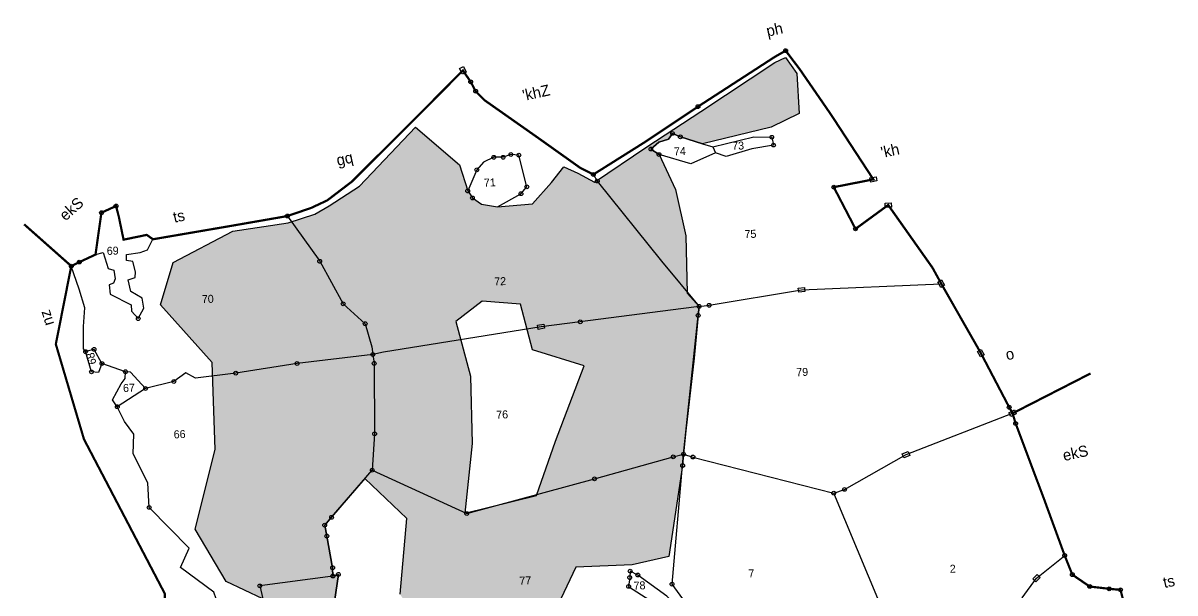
# Model space of a CAD drawing. Header units: metres. Extents: x 323262 to 326258, y 1818106 to 1821296.
# Drawn here: x 323275 to 325428, y 1820171 to 1821236 of the extents above; entities that cross this region are included whole.
import ezdxf

# ---------------------------------------------------------------- set-up
doc = ezdxf.new("R2010")
doc.units = ezdxf.units.M
doc.header["$LTSCALE"] = 0.25
doc.linetypes.add('DASHDOT', pattern=[1, 0.5, -0.25, 0, -0.25])
doc.linetypes.add('DIVIDE', pattern=[31.75, 12.7, -6.35, 0, -6.35, 0, -6.35])
for name, color, linetype in [('POLY_HATCH', 12, 'Continuous'), ('POLY_PARCEL', 6, 'Continuous'), ('POLY_WATER', 4, 'Continuous'), ('SYM_STONE', 1, 'Continuous'), ('TEXT_MAPOUT', 7, 'Continuous'), ('TEXT_PARCEL', 7, 'Continuous'), ('V_BOUND_LINE', 7, 'Continuous'), ('V_BOUND_STREAM_LINE', 7, 'DASHDOT'), ('V_DIVIDE_LINE', 7, 'DIVIDE')]:
    doc.layers.add(name, color=color, linetype=linetype)
doc.styles.add('TEXT _PARCEL', font='', dxfattribs={"height": 0.25})
doc.styles.add('TEXT_MAP', font='', dxfattribs={"height": 0.5})
doc.styles.get('TEXT _PARCEL').set_extended_font_data('Kruti Dev 050')
doc.styles.get('TEXT_MAP').set_extended_font_data('Kruti Dev 050')

# ---------------------------------------------------------------- blocks, each defined once
blk = doc.blocks.new('STONE')
blk.add_circle((0, 0), 0.0851)
blk = doc.blocks.new('STONESQUARE')
blk.add_lwpolyline([(-0.7, 0.48), (0.7, 0.48), (0.7, -0.48), (-0.7, -0.48)], close=True)
blk = doc.blocks.new('WADV')
at = {"layer": 'POLY_HATCH'}
h = blk.add_hatch(dxfattribs=at)
h.set_pattern_fill('ZIGZAG', color=256, style=0)
h.set_pattern_definition([(0, (0, 0), (3.175, 3.175), [3.175, -3.175]), (90, (3.175, 0), (-3.175, 3.175), [3.175, -3.175])])
h.paths.add_polyline_path([(276.66, 444.88), (270.57, 440.57), (273.36, 428.15), (273.11, 412.94), (270.85, 397.37), (287.11, 400.68), (291.89, 412.69), (298.99, 429.42), (287.57, 433.47), (285.29, 443.87)], flags=16)
h.paths.add_polyline_path([(410.04, 233.03), (409.16, 230.35), (407.76, 224.16), (406.31, 220.25), (402.49, 220.43), (391.12, 225.71), (388.23, 225.55), (387.2, 217.87), (383.09, 217.2), (380.38, 215.57), (371.01, 208.33), (370.45, 197.83), (369.94, 196.38), (368.02, 195.82), (363.98, 197.55), (358.62, 197.97), (352.14, 200.16), (346.99, 204.04), (339.2, 204.08), (334.77, 204.78), (328.55, 211.24), (328.13, 214.04), (328.78, 218.06), (323.75, 219.83), (321.88, 222.11), (320.89, 223.99), (320.15, 227.53), (319.26, 229.37), (317.12, 233.43), (313.14, 240.05), (311.8, 240.05), (308.26, 241.61), (303.09, 248.09), (300.65, 248.6), (301.17, 257.68), (292.87, 262.51), (291.08, 264.14), (291.01, 271.06), (291.17, 272.7), (292.29, 275.07), (293.44, 278.94), (294.93, 282.26), (294.9, 284.68), (291.06, 278.53), (274.82, 270.06), (252.82, 266.15), (242.05, 272.71), (240.51, 290.45), (230, 310.36), (236.71, 322.66), (229.98, 345.64), (217.26, 352.76), (219.34, 369.19), (224.6, 379.95), (216.52, 384.21), (210.09, 396.23), (215.27, 413.97), (215.4, 433.59), (204.34, 447.04), (207.56, 456.4), (221.28, 462.93), (233.76, 464.25), (239.89, 466), (243.18, 467.75), (250.19, 471.9), (263.33, 484.59), (272.81, 475.78), (274.44, 469.79), (275.44, 468.17), (277.45, 466.7), (281.01, 465.93), (288.9, 466.28), (293.37, 470.89), (296.26, 474.35), (299.33, 472.82), (303.05, 470.63), (315.11, 478.09), (327.61, 485.55), (344.69, 495.83), (347.1, 496.92), (349.51, 493.2), (349.67, 484.16), (343.24, 481.37), (327.68, 478.23), (322.74, 480), (321.03, 480.85), (320.03, 479.62), (317.87, 479), (316.01, 477.53), (317.79, 476.22), (321.14, 468.24), (323.1, 457.68), (322.86, 444.82), (325.41, 441.7), (325.1, 439.69), (323.78, 430.13), (321.3, 413.85), (320.54, 408.57), (320.23, 406.03), (316.3, 385.75), (307.98, 384.18), (295.28, 384.18), (286.57, 367.53), (272.16, 362.79), (264.33, 365.3), (255.52, 379.69), (257.73, 396.67), (248.64, 406.1), (240.83, 397.64), (239.21, 395.95), (239.59, 393.48), (240.6, 386.3), (240.6, 384.43), (241.84, 384.74), (240.3, 376.69), (240.61, 375.37), (246.57, 359.55), (247.61, 358.72), (248.61, 356.54), (249.47, 353.32), (251.43, 349.12), (252.98, 344.27), (255.94, 336.48), (256.84, 333.89), (258.16, 332.98), (261.39, 330.71), (261.89, 318.57), (262.72, 305.05), (262.81, 301.29), (262.72, 298.57), (265.26, 299.93), (276.82, 306.35), (284.68, 309.07), (290.16, 310.81), (294.02, 310.35), (296.47, 309.63), (301.55, 323.23), (306.44, 336.36), (311.76, 332.65), (317.63, 328.53), (322.39, 315.96), (320.15, 306.84), (321.63, 297.83), (321.79, 291.93), (323.57, 291.39), (322.33, 286.21), (321.4, 280.89), (321.64, 279.42), (322.95, 278.88), (322.25, 277.72), (322.1, 273.94), (320.55, 273.56), (320.87, 269.4), (318.94, 262.76), (317.85, 260.99), (322.18, 254.89), (325.74, 258.44), (334.55, 259.29), (335.08, 254.08), (331.29, 249.29), (331.06, 243.89), (337.58, 236.21), (341.36, 226.56), (342.29, 224.84), (345.38, 220.67), (356.78, 218.37), (369.15, 223.77), (375.18, 229.82), (380.98, 241.2), (377.97, 243.37), (376.5, 252.4), (377.66, 258.28), (378.82, 259.67), (386.69, 265.07), (388.13, 263.68), (385.57, 256.37), (385.82, 254.37), (390.12, 249.54), (392.64, 245.36), (394.83, 241.73), (396.63, 239.74), (401.83, 236.81), (407.56, 233.07)])
for points in [[(224.6, 379.95), (216.52, 384.21), (210.09, 396.23), (215.27, 413.97), (215.4, 433.59), (204.34, 447.04), (207.56, 456.4), (221.28, 462.93), (233.76, 464.25), (239.89, 466), (243.18, 467.75), (250.19, 471.9), (263.33, 484.59), (272.81, 475.78), (274.44, 469.79), (275.44, 468.17), (277.45, 466.7), (281.01, 465.93), (288.9, 466.28), (293.37, 470.89), (296.26, 474.35), (299.33, 472.82), (303.05, 470.63), (315.11, 478.09), (327.61, 485.55), (344.69, 495.83), (347.1, 496.92), (349.51, 493.2), (349.67, 484.16), (343.24, 481.37), (327.68, 478.23), (322.74, 480), (321.03, 480.85), (320.03, 479.62), (317.87, 479), (316.01, 477.53), (317.79, 476.22), (321.14, 468.24), (323.1, 457.68), (322.86, 444.82), (325.41, 441.7), (325.1, 439.69), (323.78, 430.13), (321.3, 413.85), (320.54, 408.57), (320.23, 406.03), (316.3, 385.75), (307.98, 384.18), (295.28, 384.18), (286.57, 367.53)], [(255.52, 379.69), (257.73, 396.67), (248.64, 406.1), (240.83, 397.64), (239.21, 395.95), (239.59, 393.48), (240.6, 386.3), (240.6, 384.43), (241.84, 384.74), (240.3, 376.69)]]:
    blk.add_lwpolyline(points, dxfattribs=at)
blk.add_lwpolyline([(276.66, 444.88), (270.57, 440.57), (273.36, 428.15), (273.11, 412.94), (270.85, 397.37), (287.11, 400.68), (291.89, 412.69), (298.99, 429.42), (287.57, 433.47), (285.29, 443.87)], close=True, dxfattribs=at)
at = {"layer": 'POLY_PARCEL'}
for points in [[(330.46, 476.06), (324.82, 473.83), (317.79, 476.22), (316.01, 477.53), (317.87, 479), (320.03, 479.62), (321.03, 480.85), (322.74, 480), (327.68, 478.23), (329.92, 477.45)], [(329.92, 477.45), (339.27, 479.31), (343.29, 479.08), (343.6, 477.3), (338.73, 476.68), (332.86, 475.14), (330.46, 476.06)], [(329.92, 477.45), (330.46, 476.06)], [(302.85, 472.35), (303.67, 470.82), (303.67, 470.82), (317.37, 452.23), (325.41, 441.7), (325.41, 441.7)], [(233.67, 465.81), (240.52, 455.34), (245.4, 445.56), (250.18, 440.88), (251.43, 435.61), (251.6, 433.89)], [(190.18, 458.91), (191.93, 459.34), (192.94, 455.64), (194.17, 455.25), (194.41, 453.25), (193.94, 452.32), (193.01, 452.01), (193.09, 449.85), (197.73, 447.3), (197.73, 445.89), (199.2, 444.12), (200.59, 446.44), (200.28, 448.67), (197.81, 450.29), (197.27, 452.92), (198.89, 453.38), (199.04, 454.69), (198.5, 457.01), (197.11, 457.32), (197.19, 458.63), (200.28, 458.94), (201.9, 459.48), (203.25, 461.83)], [(325.41, 441.7), (327.66, 441.86), (348.6, 444.49), (348.6, 444.49), (380.04, 444.58)], [(325.41, 441.7), (321.23, 441.31), (298.55, 439.31), (289.67, 438.58), (289.67, 438.58), (254, 434.28), (251.6, 433.89)], [(320.54, 408.57), (320.54, 408.57), (325.1, 439.69), (325.1, 439.69), (325.41, 441.7)], [(190.63, 434.34), (188.99, 437.61), (187.06, 437.17)], [(251.6, 433.89), (234.49, 432.56), (220.61, 430.95), (211.49, 430.18), (209.41, 431.49), (206.63, 429.64), (200.21, 428.32)], [(251.6, 433.89), (251.83, 431.88), (251.28, 416.02), (250.41, 407.88)], [(200.21, 428.32), (196.97, 432.18), (195.84, 432.3)], [(200.21, 428.32), (193.68, 424.49)], [(353.93, 398.44), (356.39, 399.19), (370.54, 406.45), (394.87, 414.78), (394.87, 414.78)], [(240.6, 384.43), (240.6, 386.3), (239.59, 393.48), (239.21, 395.95), (240.83, 397.64), (250.41, 407.88), (250.41, 407.88), (250.41, 407.88)], [(250.41, 407.88), (250.41, 407.88), (271.24, 397.24), (271.24, 397.24), (300.28, 403.87), (300.28, 403.87), (318.2, 408.11), (318.2, 408.11), (320.54, 408.57)], [(325.83, 352.5), (328.51, 354.02), (327.81, 356.18), (327.97, 358.03), (328.66, 361.66), (316.75, 379.46), (316.75, 379.46), (316.75, 379.46), (320.23, 406.03), (320.23, 406.03), (320.54, 408.57)], [(320.54, 408.57), (322.62, 407.88), (322.62, 407.88), (353.93, 398.44), (353.93, 398.44)], [(373.08, 346.81), (372.32, 348.36), (372.32, 348.36), (365.82, 366.46), (353.93, 398.44), (353.93, 398.44)], [(240.6, 384.43), (224.06, 382.88), (224.6, 379.95), (217.32, 377.62), (216.29, 376.58)], [(240.61, 375.37), (240.3, 376.69), (241.84, 384.74)], [(241.84, 384.74), (240.6, 384.43)], [(390.9, 349.91), (389.73, 356.96), (391.05, 364.99), (395.37, 373.17), (398.72, 377.47), (405.28, 382.31)]]:
    blk.add_lwpolyline(points, dxfattribs=at)
for points in [[(276.7, 474.47), (274.44, 469.79), (275.44, 468.17), (277.45, 466.7), (281.01, 465.93), (286.39, 468.68), (287.76, 470.18), (286.28, 477.37), (286.28, 477.37), (284.49, 477.59), (282.71, 477.05), (280.62, 477.12), (278.23, 476.12)], [(315.47, 376.83), (309.15, 381.84), (307.47, 382.79), (307.29, 381.34), (306.98, 379.36), (315.25, 373.53), (315.25, 373.53), (316.19, 375.39), (316.01, 376.29)]]:
    blk.add_lwpolyline(points, close=True, dxfattribs=at)
at = {"layer": 'POLY_WATER'}
blk.add_lwpolyline([(214.11, 380.36), (213.71, 381.9), (206.41, 387.72), (208.52, 392.02), (199.92, 401.55), (199.84, 407.06), (196.84, 413.78), (197.16, 418.17), (195.14, 421.09), (193.68, 424.49), (192.68, 426.07), (194.79, 429.63), (195.68, 430.77), (195.84, 432.3), (190.63, 434.34), (189.74, 432.4), (188.2, 432.56), (187.06, 437.17), (186.65, 437.82), (186.82, 442.84), (187.31, 447.05), (186.17, 451.29), (184.63, 456.55)], dxfattribs=at)
at = {"layer": 'V_BOUND_LINE'}
blk.add_lwpolyline([(184.63, 456.55, 0.5, 0.5, 0), (186.48, 457.37, 0.5, 0.5, 0), (190.18, 458.91, 0.5, 0.5, 0), (191.9, 468.28, 0.5, 0.5, 0), (195.25, 469.65, 0.5, 0.5, 0), (195.77, 467.25, 0.5, 0.5, 0), (196.63, 462.01, 0.5, 0.5, 0), (201.88, 462.87, 0.5, 0.5, 0), (203.25, 461.83, 0.5, 0.5, 0), (220.54, 464.07, 0.5, 0.5, 0), (233.67, 465.81, 0.5, 0.5, 0), (239.08, 467.42, 0.5, 0.5, 0), (242.78, 468.97, 0.5, 0.5, 0), (248.55, 473.01, 0.5, 0.5, 0), (265.94, 489.02, 0.5, 0.5, 0), (274.48, 496.96, 0.5, 0.5, 0), (276.12, 494.3, 0.5, 0.5, 0), (277.15, 492.15, 0.5, 0.5, 0), (279.13, 490, 0.5, 0.5, 0), (290.78, 481.07, 0.5, 0.5, 0), (299.92, 473.98, 0.5, 0.5, 0), (302.85, 472.35, 0.5, 0.5, 0), (314.38, 478.96, 0.5, 0.5, 0), (326.98, 486.64, 0.5, 0.5, 0), (344.7, 497.12, 0.5, 0.5, 0), (347.21, 498.42, 0.5, 0.5, 0), (350.2, 494.12, 0.5, 0.5, 0), (356.88, 483.52, 0.5, 0.5, 0), (365.74, 468.66, 0.5, 0.5, 0), (356.77, 467.28, 0.5, 0.5, 0), (361.27, 457.69, 0.5, 0.5, 0), (368.84, 462.76, 0.5, 0.5, 0), (378.22, 448.24, 0.5, 0.5, 0), (380.04, 444.58, 0.5, 0.5, 0), (388.3, 428.6, 0.5, 0.5, 0), (394.18, 416.15, 0.5, 0.5, 0), (394.87, 414.78, 0.5, 0.5, 0), (395.47, 412.46, 0.5, 0.5, 0), (401.15, 395.22, 0.5, 0.5, 0), (405.28, 382.31, 0.5, 0.5, 0), (406.83, 377.92, 0.5, 0.5, 0), (410.62, 375.09, 0.5, 0.5, 0), (415.01, 374.4, 0.5, 0.5, 0), (417.5, 374.06, 0.5, 0.5, 0), (417.93, 372.17, 0.5, 0.5, 0)], format="xyseb", dxfattribs=at)
at = {"layer": 'V_BOUND_STREAM_LINE', "ltscale": 10, "const_width": 0.5}
blk.add_lwpolyline([(201.51, 358.06), (202.65, 381.98), (185.89, 417.49), (180.44, 439.12), (184.63, 456.55)], dxfattribs=at)
at = {"layer": 'V_DIVIDE_LINE'}
for points in [[(184.63, 456.55, 0.5, 0.5, 0), (174.42, 466.38, 0.5, 0.5, 0)], [(394.87, 414.78, 0.5, 0.5, 0), (395.69, 415.13, 0.5, 0.5, 0), (412.77, 423.01, 0.5, 0.5, 0)]]:
    blk.add_lwpolyline(points, format="xyseb", dxfattribs=at)
at = {"layer": 'SYM_STONE'}
for p, rotation in [((274.48, 496.96), 115.8253339871689), ((365.74, 468.66), 188.7188693354041), ((348.6, 444.49), 183.70452003087), ((380.04, 444.58), 297.3276618786716), ((289.67, 438.58), 187.7350063359623), ((388.3, 428.6), 295.2909326193766), ((394.87, 414.78), 24.55390695391401), ((370.54, 406.45), 18.9047024483181), ((398.72, 377.47), 43.32677227733934)]:
    blk.add_blockref('STONESQUARE', p, dxfattribs=dict(at, rotation=rotation))
at = {"layer": 'SYM_STONE', "xscale": 5, "yscale": 5, "zscale": 5}
for p in [(347.21, 498.42), (276.12, 494.3), (277.15, 492.15), (326.98, 486.64), (321.03, 480.85), (322.74, 480), (343.29, 479.08), (280.62, 477.12), (282.71, 477.05), (284.49, 477.59), (286.28, 477.37), (316.01, 477.53), (343.6, 477.3), (276.7, 474.47), (317.79, 476.22), (302.85, 472.35), (195.25, 469.65), (274.44, 469.79), (286.39, 468.68), (287.76, 470.18), (303.67, 470.82), (191.9, 468.28), (275.44, 468.17), (356.77, 467.28), (233.67, 465.81), (184.63, 456.55), (186.48, 457.37), (361.27, 457.69), (240.52, 455.34), (245.4, 445.56), (199.2, 444.12), (250.18, 440.88), (325.41, 441.7), (327.66, 441.86), (188.99, 437.61), (298.55, 439.31), (325.1, 439.69), (187.06, 437.17), (188.2, 432.56), (190.63, 434.34), (234.49, 432.56), (251.6, 433.89), (195.84, 432.3), (220.61, 430.95), (251.83, 431.88), (200.21, 428.32), (206.63, 429.64), (193.68, 424.49), (251.28, 416.02), (394.18, 416.15), (395.47, 412.46), (250.41, 407.88), (318.2, 408.11), (320.54, 408.57), (322.62, 407.88), (320.23, 406.03), (199.92, 401.55), (300.28, 403.87), (356.39, 399.19), (240.83, 397.64), (271.24, 397.24), (353.93, 398.44), (239.21, 395.95), (239.59, 393.48), (240.6, 386.3), (240.6, 384.43), (241.84, 384.74), (224.06, 382.88), (307.29, 381.34), (307.47, 382.79), (309.15, 381.84), (405.28, 382.31), (306.98, 379.36), (316.75, 379.46), (406.83, 377.92), (410.62, 375.09), (415.01, 374.4), (417.5, 374.06)]:
    blk.add_blockref('STONE', p, dxfattribs=at)
at = {"layer": 'SYM_STONE'}
blk.add_blockref('STONESQUARE', (368.84, 462.76), dxfattribs=at)
at = {"layer": 'TEXT_MAPOUT', "style": 'TEXT_MAP'}
for s, rotation, p in [('ph', 10.0687, (343.29, 501.73)), ("'khZ", 10.0687, (287.89, 489.5)), ('gq', 10.0687, (245.47, 476.62)), ("'kh", 10.0687, (367.93, 473.37)), ('ekS', 39.2556, (183.74, 466.63)), ('ts', 10.0687, (208.21, 465.33)), ('nz', 104.8757, (180.25, 443.72)), ('o', 10.0687, (394.1, 426.73)), ('ekS', 10.0687, (406.03, 403.53)), ('ts', 10.0687, (427.4, 374.04))]:
    blk.add_text(s, height=2.5, rotation=rotation, dxfattribs=at).set_placement(p)
at = {"layer": 'TEXT_PARCEL', "style": 'TEXT _PARCEL'}
for s, p in [('74', (321.16, 475.89)), ('73', (334.3, 476.59)), ('71', (278.15, 470.6)), ('69', (192.75, 458.72)), ('75', (336.26, 456.62)), ('70', (213.67, 447)), ('72', (279.56, 448.28)), ('67', (195.13, 427.73)), ('79', (346.62, 425.08)), ('76', (278.78, 418.29)), ('66', (206.1, 416.84)), ('77', (282.46, 380.75)), ('7', (334.02, 380.27)), ('2', (379.32, 379.46)), ('78', (308.09, 378.57))]:
    blk.add_text(s, height=1.8, dxfattribs=at).set_placement(p)
blk.add_text('68', height=1.8, rotation=100.8937, dxfattribs=at).set_placement((189.4, 434.4))

msp = doc.modelspace()

# ---------------------------------------------------------------- block references
at = {"xscale": 8.30438424754128, "yscale": 8.30438424754128, "zscale": 8.30438424754128, "rotation": 2.346380841486029}
msp.add_blockref('WADV', (321988.8, 1816931.1), dxfattribs=at)

doc.saveas('drawing.dxf')
